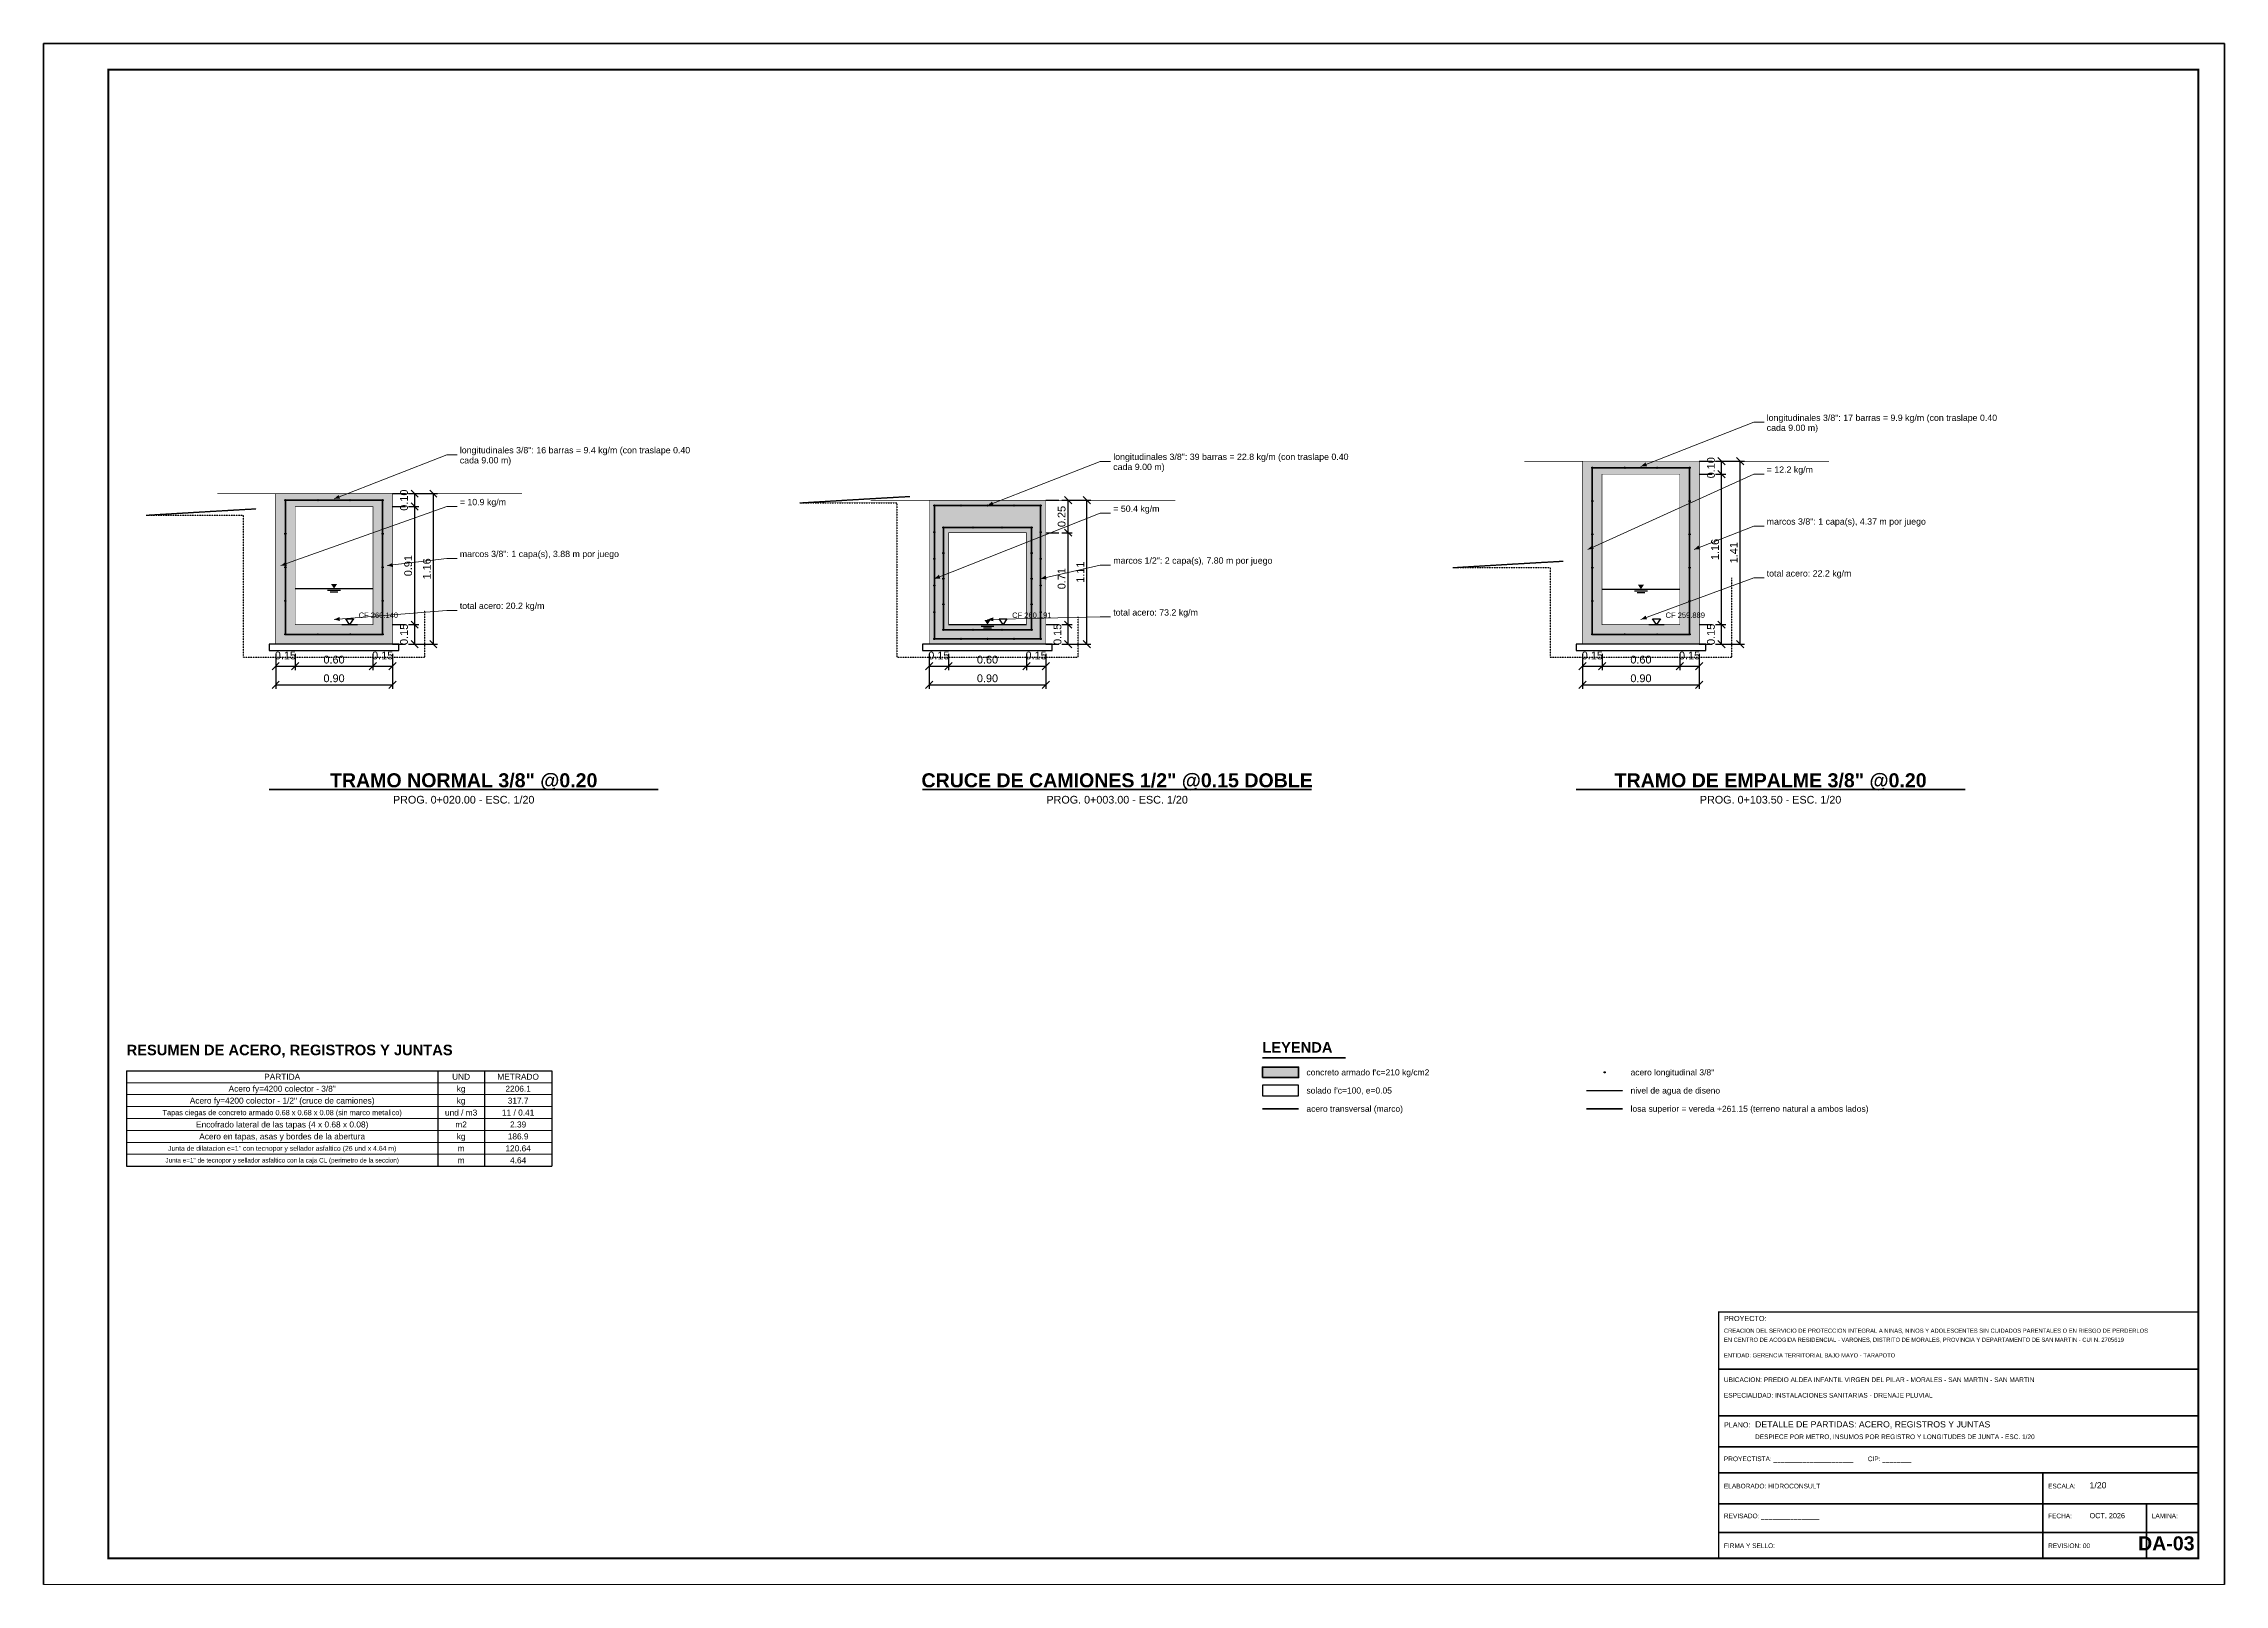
# Paper-space layout 'DA-03' of a CAD drawing. Header units: metres, sheet in millimetres. Extents: x 0 to 841, y 0 to 594.
# The model-space entities are those that its viewports show. They can reach past a viewport. Long polylines and large blocks are cut down to what shows.
import ezdxf
from ezdxf.enums import TextEntityAlignment as Align

# ---------------------------------------------------------------- set-up
doc = ezdxf.new("R2010")
doc.units = ezdxf.units.M
doc.header["$LTSCALE"] = 0.25
doc.linetypes.add('DASHED', pattern=[1.524, 1.27, -0.254])
doc.linetypes.add('HIDDEN', pattern=[0.375, 0.25, -0.125])
for name, color, linetype, lineweight in [('ACERO', 1, 'CONTINUOUS', 35), ('AGUA', 150, 'DASHED', 25), ('CONCRETO', 250, 'CONTINUOUS', 50), ('COTAS', 94, 'CONTINUOUS', 18), ('GRILLA', 9, 'CONTINUOUS', 13), ('LLAMADAS', 30, 'CONTINUOUS', 18), ('MARCO', 7, 'CONTINUOUS', 50), ('ROTULO', 7, 'CONTINUOUS', 35), ('TERRENO', 7, 'CONTINUOUS', 30), ('TITULOS', 160, 'CONTINUOUS', 35)]:
    doc.layers.add(name, color=color, linetype=linetype, lineweight=lineweight)
for name, color, linetype in [('ACERO-PUNTOS', 5, 'CONTINUOUS'), ('AGUA-SIMBOLO', 150, 'CONTINUOUS'), ('EXCAVACION', 8, 'HIDDEN'), ('GUITARRA', 8, 'CONTINUOUS'), ('LEYENDA', 7, 'CONTINUOUS'), ('NIVELES', 7, 'CONTINUOUS'), ('ROTULO-TEXTO', 7, 'CONTINUOUS'), ('SOLADO', 8, 'CONTINUOUS'), ('TERRENO-EXISTENTE', 8, 'DASHED'), ('TEXTOS', 7, 'CONTINUOUS')]:
    doc.layers.add(name, color=color, linetype=linetype)
doc.layers.add('CONCRETO-ACHURADO', color=8, linetype='CONTINUOUS', true_color=0xe2e2e2)
doc.styles.get("Standard").update_dxf_attribs({"font": 'arial.ttf'})
doc.styles.add('TITULOS', font='arialbd.ttf')
doc.dimstyles.new('COT-20', dxfattribs={"dimscale": 0.02, "dimtxt": 3, "dimasz": 2.2, "dimexe": 1.6, "dimexo": 1.2, "dimgap": 1, "dimtad": 1, "dimzin": 0, "dimdsep": 46, "dimtxsty": 'Standard', "dimtsz": 1.4, "dimcen": 2.5, "dimclrd": 256, "dimclre": 256, "dimclrt": 7, "dimazin": 3, "dimtfac": 1, "dimtmove": 0, "dimatfit": 3})

# ---------------------------------------------------------------- blocks, each defined once
blk = doc.blocks.new('ACERO-38')
at = {"layer": 'ACERO-PUNTOS'}
h = blk.add_hatch(color=5, dxfattribs=at)
h.dxf.hatch_style = 1
h.paths.add_polyline_path([(-0.00475, 0, 1), (0.00475, 0, 1)])
at = {"layer": 'ACERO-PUNTOS', "color": 5}
blk.add_circle((0, 0), 0.00475, dxfattribs=at)
blk = doc.blocks.new('SIMB-AGUA')
at = {"layer": 'AGUA-SIMBOLO'}
for p, q in [((-2.5, -0.6), (2.5, -0.6)), ((-1.5, -1.2), (1.5, -1.2))]:
    blk.add_line(p, q, dxfattribs=at)
blk.add_solid([(0, 0), (-1.2, 1.8), (1.2, 1.8)], dxfattribs=at)
blk = doc.blocks.new('SIMB-NIVEL')
at = {"layer": 'NIVELES'}
blk.add_line((-3, 0), (3, 0), dxfattribs=at)
blk.add_lwpolyline([(0, 0), (-1.5, 2.2), (1.5, 2.2)], close=True, dxfattribs=at)

msp = doc.modelspace()

# ---------------------------------------------------------------- hatches: boundary and pattern name
at = {"layer": 'CONCRETO-ACHURADO', "true_color": 0xe2e2e2}
h = msp.add_hatch(color=7, dxfattribs=at)
h.dxf.hatch_style = 1
h.paths.add_polyline_path([(349243.87, 9281460.35), (349244.77, 9281460.35), (349244.77, 9281460.45), (349243.87, 9281460.45)])
h = msp.add_hatch(color=7, dxfattribs=at)
h.dxf.hatch_style = 1
h.paths.add_polyline_path([(349243.87, 9281459.19), (349244.02, 9281459.19), (349244.02, 9281460.35), (349243.87, 9281460.35)])
h = msp.add_hatch(color=7, dxfattribs=at)
h.dxf.hatch_style = 1
h.paths.add_polyline_path([(349244.62, 9281459.19), (349244.77, 9281459.19), (349244.77, 9281460.35), (349244.62, 9281460.35)])
h = msp.add_hatch(color=7, dxfattribs=at)
h.dxf.hatch_style = 1
h.paths.add_polyline_path([(349233.79, 9281460.1), (349234.69, 9281460.1), (349234.69, 9281460.2), (349233.79, 9281460.2)])
h = msp.add_hatch(color=7, dxfattribs=at)
h.dxf.hatch_style = 1
h.paths.add_polyline_path([(349233.79, 9281459.19), (349233.94, 9281459.19), (349233.94, 9281460.1), (349233.79, 9281460.1)])
h = msp.add_hatch(color=7, dxfattribs=at)
h.dxf.hatch_style = 1
h.paths.add_polyline_path([(349234.54, 9281459.19), (349234.69, 9281459.19), (349234.69, 9281460.1), (349234.54, 9281460.1)])
h = msp.add_hatch(color=7, dxfattribs=at)
h.dxf.hatch_style = 1
h.paths.add_polyline_path([(349238.83, 9281459.899), (349239.73, 9281459.899), (349239.73, 9281460.149), (349238.83, 9281460.149)])
h = msp.add_hatch(color=7, dxfattribs=at)
h.dxf.hatch_style = 1
h.paths.add_polyline_path([(349238.83, 9281459.19), (349238.98, 9281459.19), (349238.98, 9281459.899), (349238.83, 9281459.899)])
h = msp.add_hatch(color=7, dxfattribs=at)
h.dxf.hatch_style = 1
h.paths.add_polyline_path([(349239.58, 9281459.19), (349239.73, 9281459.19), (349239.73, 9281459.899), (349239.58, 9281459.899)])
h = msp.add_hatch(color=7, dxfattribs=at)
h.dxf.hatch_style = 1
h.paths.add_polyline_path([(349233.79, 9281459.04), (349234.69, 9281459.04), (349234.69, 9281459.19), (349233.79, 9281459.19)])
h = msp.add_hatch(color=7, dxfattribs=at)
h.dxf.hatch_style = 1
h.paths.add_polyline_path([(349238.83, 9281459.04), (349239.73, 9281459.04), (349239.73, 9281459.19), (349238.83, 9281459.19)])
h = msp.add_hatch(color=7, dxfattribs=at)
h.dxf.hatch_style = 1
h.paths.add_polyline_path([(349243.87, 9281459.04), (349244.77, 9281459.04), (349244.77, 9281459.19), (349243.87, 9281459.19)])
h = msp.add_hatch(color=7, dxfattribs=at)
h.dxf.hatch_style = 1
h.paths.add_polyline_path([(349241.4, 9281455.698), (349241.68, 9281455.698), (349241.68, 9281455.778), (349241.4, 9281455.778)])

# ---------------------------------------------------------------- linework, layer by layer
at = {"layer": 'ACERO'}
for points in [[(349243.945, 9281459.115), (349244.695, 9281459.115), (349244.695, 9281460.4), (349243.945, 9281460.4)], [(349233.865, 9281459.115), (349234.615, 9281459.115), (349234.615, 9281460.15), (349233.865, 9281460.15)], [(349238.87, 9281459.08), (349239.69, 9281459.08), (349239.69, 9281460.109), (349238.87, 9281460.109)], [(349238.94, 9281459.15), (349239.62, 9281459.15), (349239.62, 9281459.939), (349238.94, 9281459.939)]]:
    msp.add_lwpolyline(points, close=True, dxfattribs=at)
at = {"layer": 'ACERO', "const_width": 0.014}
msp.add_lwpolyline([(349241.4, 9281455.457), (349241.68, 9281455.457)], dxfattribs=at)
at = {"layer": 'AGUA'}
for p, q in [((349233.94, 9281459.468), (349234.54, 9281459.468)), ((349244.02, 9281459.463), (349244.62, 9281459.463)), ((349238.98, 9281459.19), (349239.58, 9281459.19)), ((349243.9, 9281455.598), (349244.18, 9281455.598))]:
    msp.add_line(p, q, dxfattribs=at)
at = {"layer": 'CONCRETO', "const_width": 0.004}
for points in [[(349243.87, 9281459.04), (349244.77, 9281459.04), (349244.77, 9281460.45), (349243.87, 9281460.45)], [(349244.02, 9281459.19), (349244.62, 9281459.19), (349244.62, 9281460.35), (349244.02, 9281460.35)], [(349233.79, 9281459.04), (349234.69, 9281459.04), (349234.69, 9281460.2), (349233.79, 9281460.2)], [(349233.94, 9281459.19), (349234.54, 9281459.19), (349234.54, 9281460.1), (349233.94, 9281460.1)], [(349238.83, 9281459.04), (349239.73, 9281459.04), (349239.73, 9281460.149), (349238.83, 9281460.149)], [(349238.98, 9281459.19), (349239.58, 9281459.19), (349239.58, 9281459.899), (349238.98, 9281459.899)]]:
    msp.add_lwpolyline(points, close=True, dxfattribs=at)
at = {"layer": 'CONCRETO'}
msp.add_lwpolyline([(349241.4, 9281455.698), (349241.68, 9281455.698), (349241.68, 9281455.778), (349241.4, 9281455.778)], close=True, dxfattribs=at)
at = {"layer": 'EXCAVACION'}
for points in [[(349232.79, 9281460.034), (349233.54, 9281460.034), (349233.54, 9281458.94), (349234.94, 9281458.94), (349234.94, 9281459.3)], [(349237.83, 9281460.129), (349238.58, 9281460.129), (349238.58, 9281458.94), (349239.98, 9281458.94), (349239.98, 9281459.249)], [(349242.87, 9281459.63), (349243.62, 9281459.63), (349243.62, 9281458.94), (349245.02, 9281458.94), (349245.02, 9281459.55)]]:
    msp.add_lwpolyline(points, dxfattribs=at)
at = {"layer": 'GRILLA'}
for p, q in [((349232.64, 9281455.658), (349235.92, 9281455.658)), ((349232.64, 9281455.566), (349235.92, 9281455.566)), ((349232.64, 9281455.474), (349235.92, 9281455.474)), ((349232.64, 9281455.382), (349235.92, 9281455.382)), ((349232.64, 9281455.29), (349235.92, 9281455.29)), ((349232.64, 9281455.198), (349235.92, 9281455.198)), ((349232.64, 9281455.106), (349235.92, 9281455.106))]:
    msp.add_line(p, q, dxfattribs=at)
at = {"layer": 'GUITARRA'}
for p, q in [((349244.77, 9281460.45), (349244.87, 9281460.45)), ((349244.77, 9281460.35), (349244.87, 9281460.35)), ((349234.69, 9281460.2), (349234.79, 9281460.2)), ((349234.69, 9281460.1), (349234.79, 9281460.1)), ((349239.73, 9281460.149), (349239.83, 9281460.149)), ((349239.73, 9281459.899), (349239.83, 9281459.899)), ((349234.69, 9281459.19), (349234.79, 9281459.19)), ((349239.73, 9281459.19), (349239.83, 9281459.19)), ((349244.77, 9281459.19), (349244.87, 9281459.19)), ((349234.69, 9281459.04), (349234.79, 9281459.04)), ((349239.73, 9281459.04), (349239.83, 9281459.04)), ((349244.77, 9281459.04), (349244.87, 9281459.04))]:
    msp.add_line(p, q, dxfattribs=at)
at = {"layer": 'LLAMADAS'}
for p, q in [((349245.19, 9281460.75), (349244.32, 9281460.41)), ((349245.27, 9281460.75), (349245.19, 9281460.75)), ((349235.11, 9281460.5), (349234.24, 9281460.16)), ((349235.19, 9281460.5), (349235.11, 9281460.5)), ((349240.15, 9281460.449), (349239.28, 9281460.109)), ((349240.23, 9281460.449), (349240.15, 9281460.449)), ((349245.19, 9281460.35), (349243.91, 9281459.77)), ((349245.27, 9281460.35), (349245.19, 9281460.35)), ((349235.11, 9281460.1), (349233.83, 9281459.645)), ((349235.19, 9281460.1), (349235.11, 9281460.1)), ((349240.15, 9281460.049), (349238.87, 9281459.544)), ((349240.23, 9281460.049), (349240.15, 9281460.049)), ((349245.19, 9281459.95), (349244.73, 9281459.77)), ((349245.27, 9281459.95), (349245.19, 9281459.95)), ((349235.11, 9281459.7), (349234.65, 9281459.645)), ((349235.19, 9281459.7), (349235.11, 9281459.7)), ((349240.15, 9281459.649), (349239.69, 9281459.544)), ((349240.23, 9281459.649), (349240.15, 9281459.649)), ((349245.19, 9281459.55), (349244.32, 9281459.23)), ((349245.27, 9281459.55), (349245.19, 9281459.55)), ((349235.11, 9281459.3), (349234.24, 9281459.23)), ((349235.19, 9281459.3), (349235.11, 9281459.3)), ((349240.15, 9281459.249), (349239.28, 9281459.23)), ((349240.23, 9281459.249), (349240.15, 9281459.249))]:
    msp.add_line(p, q, dxfattribs=at)
for points in [[(349244.32, 9281460.41), (349244.367, 9281460.412), (349244.355, 9281460.441)], [(349234.24, 9281460.16), (349234.287, 9281460.162), (349234.275, 9281460.19)], [(349239.28, 9281460.109), (349239.327, 9281460.111), (349239.315, 9281460.139)], [(349243.91, 9281459.77), (349243.956, 9281459.774), (349243.944, 9281459.802)], [(349244.73, 9281459.77), (349244.777, 9281459.772), (349244.765, 9281459.801)], [(349233.83, 9281459.645), (349233.877, 9281459.645), (349233.866, 9281459.674)], [(349234.65, 9281459.645), (349234.696, 9281459.635), (349234.692, 9281459.666)], [(349238.87, 9281459.544), (349238.917, 9281459.546), (349238.905, 9281459.575)], [(349239.69, 9281459.544), (349239.736, 9281459.539), (349239.729, 9281459.569)], [(349234.24, 9281459.23), (349234.285, 9281459.218), (349234.283, 9281459.249)], [(349239.28, 9281459.23), (349239.324, 9281459.216), (349239.324, 9281459.246)], [(349244.32, 9281459.23), (349244.367, 9281459.231), (349244.356, 9281459.26)]]:
    msp.add_solid(points, dxfattribs=at)
at = {"layer": 'MARCO'}
msp.add_lwpolyline([(349232, 9281451.79), (349248.82, 9281451.79), (349248.82, 9281463.67), (349232, 9281463.67)], close=True, dxfattribs=at)
at = {"layer": 'MARCO', "const_width": 0.016}
msp.add_lwpolyline([(349232.5, 9281451.99), (349248.62, 9281451.99), (349248.62, 9281463.47), (349232.5, 9281463.47)], close=True, dxfattribs=at)
at = {"layer": 'ROTULO'}
for p, q in [((349244.92, 9281453.45), (349248.62, 9281453.45)), ((349244.92, 9281453.09), (349248.62, 9281453.09)), ((349244.92, 9281452.85), (349248.62, 9281452.85)), ((349244.92, 9281452.65), (349248.62, 9281452.65)), ((349247.42, 9281452.65), (349247.42, 9281451.99)), ((349244.92, 9281452.41), (349248.62, 9281452.41)), ((349248.22, 9281452.41), (349248.22, 9281451.99)), ((349244.92, 9281452.19), (349248.62, 9281452.19))]:
    msp.add_line(p, q, dxfattribs=at)
at = {"layer": 'ROTULO', "const_width": 0.01}
msp.add_lwpolyline([(349244.92, 9281451.99), (349248.62, 9281451.99), (349248.62, 9281453.89), (349244.92, 9281453.89)], close=True, dxfattribs=at)
at = {"layer": 'SOLADO'}
for points in [[(349233.74, 9281458.99), (349234.74, 9281458.99), (349234.74, 9281459.04), (349233.74, 9281459.04)], [(349238.78, 9281458.99), (349239.78, 9281458.99), (349239.78, 9281459.04), (349238.78, 9281459.04)], [(349243.82, 9281458.99), (349244.82, 9281458.99), (349244.82, 9281459.04), (349243.82, 9281459.04)], [(349241.4, 9281455.558), (349241.68, 9281455.558), (349241.68, 9281455.638), (349241.4, 9281455.638)]]:
    msp.add_lwpolyline(points, close=True, dxfattribs=at)
at = {"layer": 'TERRENO'}
for points, const_width in [([(349243.42, 9281460.45), (349243.87, 9281460.45)], 0.006), ([(349244.77, 9281460.45), (349245.77, 9281460.45)], 0.006), ([(349233.34, 9281460.2), (349233.79, 9281460.2)], 0.006), ([(349234.69, 9281460.2), (349235.69, 9281460.2)], 0.006), ([(349238.38, 9281460.149), (349238.83, 9281460.149)], 0.006), ([(349239.73, 9281460.149), (349240.73, 9281460.149)], 0.006), ([(349243.9, 9281455.457), (349244.18, 9281455.457)], 0.014)]:
    msp.add_lwpolyline(points, dxfattribs=dict(at, const_width=const_width))
at = {"layer": 'TERRENO-EXISTENTE'}
for points in [[(349232.79, 9281460.034), (349233.29, 9281460.064), (349233.64, 9281460.084)], [(349237.83, 9281460.129), (349238.33, 9281460.159), (349238.68, 9281460.179)], [(349242.87, 9281459.63), (349243.37, 9281459.66), (349243.72, 9281459.68)]]:
    msp.add_lwpolyline(points, dxfattribs=at)
at = {"layer": 'TEXTOS'}
for p, q in [((349232.64, 9281455.75), (349235.92, 9281455.75)), ((349232.64, 9281455.75), (349232.64, 9281455.014)), ((349235.04, 9281455.75), (349235.04, 9281455.014)), ((349235.4, 9281455.75), (349235.4, 9281455.014)), ((349235.92, 9281455.75), (349235.92, 9281455.014)), ((349232.64, 9281455.014), (349235.92, 9281455.014))]:
    msp.add_line(p, q, dxfattribs=at)
at = {"layer": 'TITULOS'}
for p, q in [((349233.74, 9281457.92), (349236.74, 9281457.92)), ((349238.78, 9281457.92), (349241.78, 9281457.92)), ((349243.82, 9281457.92), (349246.82, 9281457.92)), ((349241.4, 9281455.85), (349242.04, 9281455.85))]:
    msp.add_line(p, q, dxfattribs=at)

# ---------------------------------------------------------------- block references
for p in [(349243.945, 9281460.4), (349244.195, 9281460.4), (349244.445, 9281460.4), (349244.695, 9281460.4), (349233.865, 9281460.15), (349234.115, 9281460.15), (349234.365, 9281460.15), (349234.615, 9281460.15), (349238.87, 9281460.109), (349239.075, 9281460.109), (349239.28, 9281460.109), (349239.485, 9281460.109), (349239.69, 9281460.109), (349243.945, 9281460.143), (349244.695, 9281460.143), (349233.865, 9281459.891), (349234.615, 9281459.891), (349238.87, 9281459.903), (349238.94, 9281459.939), (349239.167, 9281459.939), (349239.393, 9281459.939), (349239.62, 9281459.939), (349239.69, 9281459.903), (349243.945, 9281459.886), (349244.695, 9281459.886), (349238.87, 9281459.697), (349238.94, 9281459.742), (349239.62, 9281459.742), (349239.69, 9281459.697), (349233.865, 9281459.632), (349234.615, 9281459.632), (349238.94, 9281459.544), (349239.62, 9281459.544), (349243.945, 9281459.629), (349244.695, 9281459.629), (349233.865, 9281459.374), (349234.615, 9281459.374), (349238.87, 9281459.492), (349238.94, 9281459.347), (349239.62, 9281459.347), (349239.69, 9281459.492), (349243.945, 9281459.372), (349244.695, 9281459.372), (349238.87, 9281459.286), (349239.69, 9281459.286), (349233.865, 9281459.115), (349234.115, 9281459.115), (349234.365, 9281459.115), (349234.615, 9281459.115), (349238.87, 9281459.08), (349238.94, 9281459.15), (349239.075, 9281459.08), (349239.167, 9281459.15), (349239.28, 9281459.08), (349239.393, 9281459.15), (349239.485, 9281459.08), (349239.62, 9281459.15), (349239.69, 9281459.08), (349243.945, 9281459.115), (349244.195, 9281459.115), (349244.445, 9281459.115), (349244.695, 9281459.115)]:
    msp.add_blockref('ACERO-38', p)
at = {"xscale": 0.02, "yscale": 0.02}
for p in [(349234.24, 9281459.468), (349244.32, 9281459.463), (349239.28, 9281459.19)]:
    msp.add_blockref('SIMB-AGUA', p, dxfattribs=at)
at = {"layer": 'ACERO-PUNTOS'}
msp.add_blockref('ACERO-38', (349244.04, 9281455.738), dxfattribs=at)
at = {"layer": 'NIVELES', "xscale": 0.02, "yscale": 0.02}
for p in [(349234.36, 9281459.19), (349239.4, 9281459.19), (349244.44, 9281459.19)]:
    msp.add_blockref('SIMB-NIVEL', p, dxfattribs=at)

# ---------------------------------------------------------------- texts
at = {"layer": 'LEYENDA'}
for s, p in [("concreto armado f'c=210 kg/cm2", (349241.74, 9281455.738)), ('acero longitudinal 3/8"', (349244.24, 9281455.738)), ("solado f'c=100, e=0.05", (349241.74, 9281455.598)), ('acero transversal (marco)', (349241.74, 9281455.457)), ('nivel de agua de diseno', (349244.24, 9281455.598)), ('losa superior = vereda +261.15 (terreno natural a ambos lados)', (349244.24, 9281455.457))]:
    msp.add_text(s, height=0.0468, dxfattribs=at).set_placement(p, align=Align.MIDDLE_LEFT)
at = {"layer": 'NIVELES'}
for s, p in [('CF 260.140', (349234.43, 9281459.242)), ('CF 260.191', (349239.47, 9281459.242)), ('CF 259.889', (349244.51, 9281459.242))]:
    msp.add_text(s, height=0.0416, dxfattribs=at).set_placement(p)
at = {"layer": 'ROTULO-TEXTO'}
for s, height, p in [('PROYECTO:', 0.04, (349244.96, 9281453.82)), ('CREACION DEL SERVICIO DE PROTECCION INTEGRAL A NINAS, NINOS Y ADOLESCENTES SIN CUIDADOS PARENTALES O EN RIESGO DE PERDERLOS', 0.032, (349244.96, 9281453.73)), ('EN CENTRO DE ACOGIDA RESIDENCIAL - VARONES, DISTRITO DE MORALES, PROVINCIA Y DEPARTAMENTO DE SAN MARTIN - CUI N. 2705619', 0.032, (349244.96, 9281453.66)), ('ENTIDAD: GERENCIA TERRITORIAL BAJO MAYO - TARAPOTO', 0.032, (349244.96, 9281453.54)), ('UBICACION: PREDIO ALDEA INFANTIL VIRGEN DEL PILAR - MORALES - SAN MARTIN - SAN MARTIN', 0.036, (349244.96, 9281453.35)), ('ESPECIALIDAD: INSTALACIONES SANITARIAS - DRENAJE PLUVIAL', 0.036, (349244.96, 9281453.23)), ('PLANO:', 0.04, (349244.96, 9281453)), ('DESPIECE POR METRO, INSUMOS POR REGISTRO Y LONGITUDES DE JUNTA - ESC. 1/20', 0.036, (349245.2, 9281452.91)), ('DETALLE DE PARTIDAS: ACERO, REGISTROS Y JUNTAS', 0.048, (349245.2, 9281453)), ('PROYECTISTA: ______________________        CIP: ________', 0.036, (349244.96, 9281452.74)), ('ELABORADO: HIDROCONSULT', 0.036, (349244.96, 9281452.53)), ('ESCALA:', 0.036, (349247.46, 9281452.53)), ('1/20', 0.048, (349247.78, 9281452.53)), ('REVISADO: ________________', 0.036, (349244.96, 9281452.3)), ('FECHA:', 0.036, (349247.46, 9281452.3)), ('OCT. 2026', 0.04, (349247.78, 9281452.3)), ('LAMINA:', 0.036, (349248.26, 9281452.3)), ('FIRMA Y SELLO:', 0.036, (349244.96, 9281452.07)), ('REVISION: 00', 0.036, (349247.46, 9281452.07))]:
    msp.add_text(s, height=height, dxfattribs=at).set_placement(p)
at = {"layer": 'TEXTOS'}
for s, p in [('cada 9.00 m)', (349245.29, 9281460.684)), ('longitudinales 3/8": 17 barras = 9.9 kg/m (con traslape 0.40', (349245.29, 9281460.761)), ('longitudinales 3/8": 16 barras = 9.4 kg/m (con traslape 0.40', (349235.21, 9281460.511)), ('cada 9.00 m)', (349235.21, 9281460.433)), ('cada 9.00 m)', (349240.25, 9281460.382)), ('longitudinales 3/8": 39 barras = 22.8 kg/m (con traslape 0.40', (349240.25, 9281460.46)), ('= 12.2 kg/m', (349245.29, 9281460.361)), ('= 10.9 kg/m', (349235.21, 9281460.111)), ('= 50.4 kg/m', (349240.25, 9281460.06)), ('marcos 3/8": 1 capa(s), 4.37 m por juego', (349245.29, 9281459.961)), ('marcos 3/8": 1 capa(s), 3.88 m por juego', (349235.21, 9281459.711)), ('marcos 1/2": 2 capa(s), 7.80 m por juego', (349240.25, 9281459.66)), ('total acero: 22.2 kg/m', (349245.29, 9281459.561)), ('total acero: 20.2 kg/m', (349235.21, 9281459.311)), ('total acero: 73.2 kg/m', (349240.25, 9281459.26))]:
    msp.add_text(s, height=0.0486, dxfattribs=at).set_placement(p)
for s, height, p in [('PROG. 0+020.00 - ESC. 1/20', 0.0594, (349235.24, 9281457.84)), ('PROG. 0+003.00 - ESC. 1/20', 0.0594, (349240.28, 9281457.84)), ('PROG. 0+103.50 - ESC. 1/20', 0.0594, (349245.32, 9281457.84)), ('PARTIDA', 0.0459, (349233.84, 9281455.704)), ('UND', 0.0459, (349235.22, 9281455.704)), ('METRADO', 0.0459, (349235.66, 9281455.704)), ('Acero fy=4200 colector - 1/2" (cruce de camiones)', 0.0459, (349233.84, 9281455.52)), ('Acero fy=4200 colector - 3/8"', 0.0459, (349233.84, 9281455.612)), ('kg', 0.0459, (349235.22, 9281455.612)), ('kg', 0.0459, (349235.22, 9281455.52)), ('2206.1', 0.0459, (349235.66, 9281455.612)), ('317.7', 0.0459, (349235.66, 9281455.52)), ('Tapas ciegas de concreto armado 0.68 x 0.68 x 0.08 (sin marco metalico)', 0.0405, (349233.84, 9281455.428)), ('Encofrado lateral de las tapas (4 x 0.68 x 0.08)', 0.0459, (349233.84, 9281455.336)), ('und / m3', 0.0459, (349235.22, 9281455.428)), ('m2', 0.0459, (349235.22, 9281455.336)), ('11 / 0.41', 0.0459, (349235.66, 9281455.428)), ('2.39', 0.0459, (349235.66, 9281455.336)), ('Junta de dilatacion e=1" con tecnopor y sellador asfaltico (26 und x 4.64 m)', 0.0378, (349233.84, 9281455.152)), ('Acero en tapas, asas y bordes de la abertura', 0.0459, (349233.84, 9281455.244)), ('kg', 0.0459, (349235.22, 9281455.244)), ('m', 0.0459, (349235.22, 9281455.152)), ('120.64', 0.0459, (349235.66, 9281455.152)), ('186.9', 0.0459, (349235.66, 9281455.244)), ('Junta e=1" de tecnopor y sellador asfaltico con la caja CL (perimetro de la seccion)', 0.0351, (349233.84, 9281455.06)), ('m', 0.0459, (349235.22, 9281455.06)), ('4.64', 0.0459, (349235.66, 9281455.06))]:
    msp.add_text(s, height=height, dxfattribs=at).set_placement(p, align=Align.MIDDLE_CENTER)
at = {"layer": 'TITULOS', "style": 'TITULOS'}
for s, p in [('TRAMO NORMAL 3/8" @0.20', (349235.24, 9281457.99)), ('CRUCE DE CAMIONES 1/2" @0.15 DOBLE', (349240.28, 9281457.99)), ('TRAMO DE EMPALME 3/8" @0.20', (349245.32, 9281457.99))]:
    msp.add_text(s, height=0.108, dxfattribs=at).set_placement(p, align=Align.MIDDLE_CENTER)
for s, p in [('RESUMEN DE ACERO, REGISTROS Y JUNTAS', (349232.64, 9281455.87)), ('LEYENDA', (349241.4, 9281455.89))]:
    msp.add_text(s, height=0.081, dxfattribs=at).set_placement(p)
msp.add_text('DA-03', height=0.108, dxfattribs=at).set_placement((349248.59, 9281452.02), align=Align.BOTTOM_RIGHT)

# ---------------------------------------------------------------- dimensions: what is measured, and where the dimension line sits
at = {"layer": 'COTAS'}
for base, p1, p2 in [((349244.942, 9281460.35), (349244.87, 9281460.35), (349244.87, 9281460.45)), ((349244.942, 9281459.19), (349244.87, 9281459.19), (349244.87, 9281460.35)), ((349245.086, 9281459.04), (349244.87, 9281459.04), (349244.87, 9281460.45)), ((349234.862, 9281460.1), (349234.79, 9281460.1), (349234.79, 9281460.2)), ((349235.006, 9281459.04), (349234.79, 9281459.04), (349234.79, 9281460.2)), ((349234.862, 9281459.19), (349234.79, 9281459.19), (349234.79, 9281460.1)), ((349239.902, 9281459.899), (349239.83, 9281459.899), (349239.83, 9281460.149)), ((349240.046, 9281459.04), (349239.83, 9281459.04), (349239.83, 9281460.149)), ((349239.902, 9281459.19), (349239.83, 9281459.19), (349239.83, 9281459.899)), ((349234.862, 9281459.04), (349234.79, 9281459.04), (349234.79, 9281459.19)), ((349239.902, 9281459.04), (349239.83, 9281459.04), (349239.83, 9281459.19)), ((349244.942, 9281459.04), (349244.87, 9281459.04), (349244.87, 9281459.19))]:
    msp.add_linear_dim(base=base, p1=p1, p2=p2, angle=90, dimstyle='COT-20', dxfattribs=at).render()
for base, p1, p2 in [((349233.79, 9281458.87), (349233.79, 9281458.99), (349233.94, 9281458.99)), ((349233.79, 9281458.726), (349233.79, 9281458.99), (349234.69, 9281458.99)), ((349233.94, 9281458.87), (349233.94, 9281458.99), (349234.54, 9281458.99)), ((349234.54, 9281458.87), (349234.54, 9281458.99), (349234.69, 9281458.99)), ((349238.83, 9281458.87), (349238.83, 9281458.99), (349238.98, 9281458.99)), ((349238.83, 9281458.726), (349238.83, 9281458.99), (349239.73, 9281458.99)), ((349238.98, 9281458.87), (349238.98, 9281458.99), (349239.58, 9281458.99)), ((349239.58, 9281458.87), (349239.58, 9281458.99), (349239.73, 9281458.99)), ((349243.87, 9281458.87), (349243.87, 9281458.99), (349244.02, 9281458.99)), ((349243.87, 9281458.726), (349243.87, 9281458.99), (349244.77, 9281458.99)), ((349244.02, 9281458.87), (349244.02, 9281458.99), (349244.62, 9281458.99)), ((349244.62, 9281458.87), (349244.62, 9281458.99), (349244.77, 9281458.99))]:
    msp.add_linear_dim(base=base, p1=p1, p2=p2, dimstyle='COT-20', dxfattribs=at).render()

psp = doc.layouts.new('DA-03')

# ---------------------------------------------------------------- viewports
at = {"layer": 'MARCO'}
psp.add_viewport(center=(420.5, 297), size=(841, 594), view_center_point=(349240.41, 9281457.73), view_height=11.88, dxfattribs=at)

doc.saveas('drawing.dxf')
